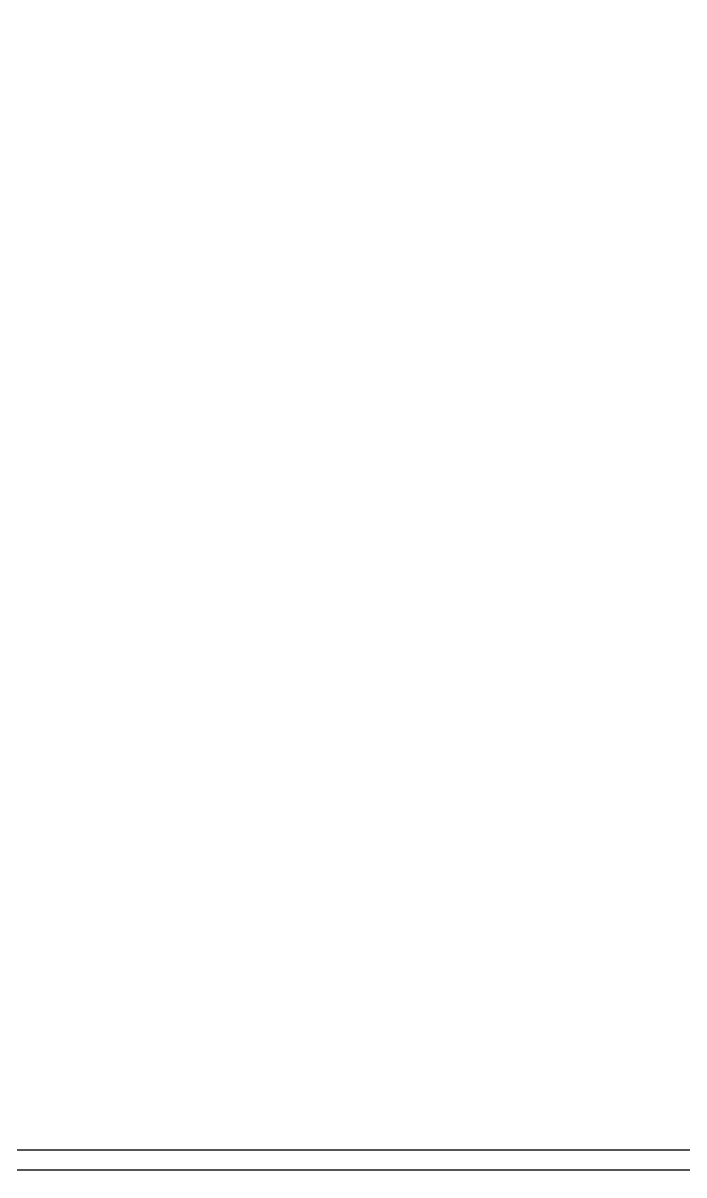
# Model space of a CAD drawing. Header units: millimetres. Extents: x -343543 to 400519, y -115663 to 104219.
# Drawn here: x -174043 to -173714, y 4468 to 5040 of the extents above; entities that cross this region are included whole.
import ezdxf

# ---------------------------------------------------------------- set-up
doc = ezdxf.new("R2010")
doc.units = ezdxf.units.MM
doc.layers.add('A-SYMBOLS', color=10, linetype='Continuous', lineweight=13)
doc.layers.add('XREF MAT BANG TUONG XAY$0$A-FNSH', color=8, linetype='Continuous')

# ---------------------------------------------------------------- blocks, each defined once
blk = doc.blocks.new('01.Xref _MB T1')
at = {"layer": 'XREF MAT BANG TUONG XAY$0$A-FNSH', "color": 8}
for points in [[(5585.00065, 3429.9998), (5730.00065, 3430.00006), (5730.00065, 3235.00016), (6819.99957, 3235.00016), (6819.99957, 3435.00006), (6965.00011, 3434.9998), (6965.00011, 3235.00006), (8370.00011, 3234.99991), (8370.00011, 4335.00013), (6965.00011, 4334.99987), (6965.00011, 4134.99998), (6820.00011, 4134.99998), (6820.00011, 4479.99998), (8370.00011, 4480.00014), (8370.00011, 5459.99999), (7175.00045, 5459.99999), (7175.00045, 5604.99999), (8370.00011, 5604.99999), (8370.00011, 6584.99999)], [(5595.00065, 3419.99982), (5720.00065, 3420.00004), (5720.00065, 3225.00016), (6829.99957, 3225.00016), (6829.99957, 3425.00004), (6955.00011, 3424.99982), (6955.00011, 3225.00006), (8380.00011, 3224.9999), (8380.00011, 4345.00014), (6955.00011, 4344.99987), (6955.00011, 4144.99998), (6830.00011, 4144.99998), (6830.00011, 4469.99998), (8380.00011, 4470.00014), (8380.00011, 5469.99999), (7185.00045, 5469.99999), (7185.00045, 5594.99999), (8380.00011, 5594.99999), (8380.00011, 6594.99999)]]:
    blk.add_lwpolyline(points, dxfattribs=at)

msp = doc.modelspace()

# ---------------------------------------------------------------- block references
at = {"layer": 'A-SYMBOLS'}
msp.add_blockref('01.Xref _MB T1', (-181333.08, 0), dxfattribs=at)

doc.saveas('drawing.dxf')
